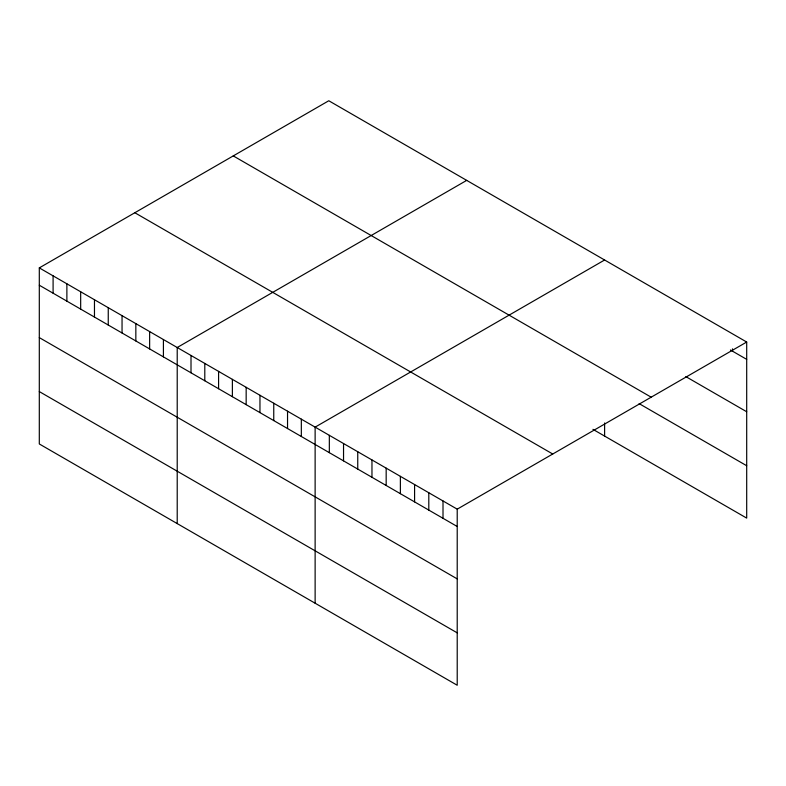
<?xml version="1.0" encoding="UTF-8"?>
<svg xmlns="http://www.w3.org/2000/svg" width="786" height="786" viewBox="0 0 786 786"><rect width="100%" height="100%" fill="white"/><g stroke="black" fill="none" stroke-linecap="round" stroke-linejoin="round"><path stroke-width="1.18" d="M39.3 267.888L457.216 509.161L457.216 685.245L39.3 443.962L39.3 267.888L328.784 100.755L746.7 342.038L746.7 518.112L592.939 429.343M466.697 180.377L177.214 347.51L177.214 523.594M604.611 259.999L315.127 427.132L315.127 603.216M457.216 509.161L746.7 342.038M730.459 349.996L746.7 359.369M685.805 376.602L746.7 411.756M233.255 155.903L651.172 397.185M639.116 403.621L746.7 465.734M134.828 212.731L552.745 454.013M39.3 285.22L457.216 526.502M39.3 337.607L457.216 578.889M39.3 391.575L457.216 632.858M732.493 348.856L732.493 351.165M604.611 422.986L604.611 436.083M443.009 500.957L443.009 518.298M428.802 492.763L428.802 510.094M414.586 484.559L414.586 501.89M400.379 476.355L400.379 493.687M386.172 468.151L386.172 485.483M371.965 459.948L371.965 477.279M357.748 451.744L357.748 469.075M343.541 443.54L343.541 460.871M329.334 435.336L329.334 452.667M301.333 419.164L301.333 436.505M287.538 411.206L287.538 428.537M273.754 403.247L273.754 420.579M259.96 395.279L259.96 412.621M246.165 387.321L246.165 404.652M232.381 379.353L232.381 396.694M218.587 371.395L218.587 388.726M204.792 363.427L204.792 380.768M191.008 355.469L191.008 372.8M163.419 339.542L163.419 356.883M149.635 331.584L149.635 348.915M135.84 323.616L135.84 340.957M122.046 315.658L122.046 332.989M108.252 307.699L108.252 325.031M94.467 299.731L94.467 317.072M80.673 291.773L80.673 309.104M66.879 283.805L66.879 301.146M53.094 275.847L53.094 293.178"/></g></svg>
